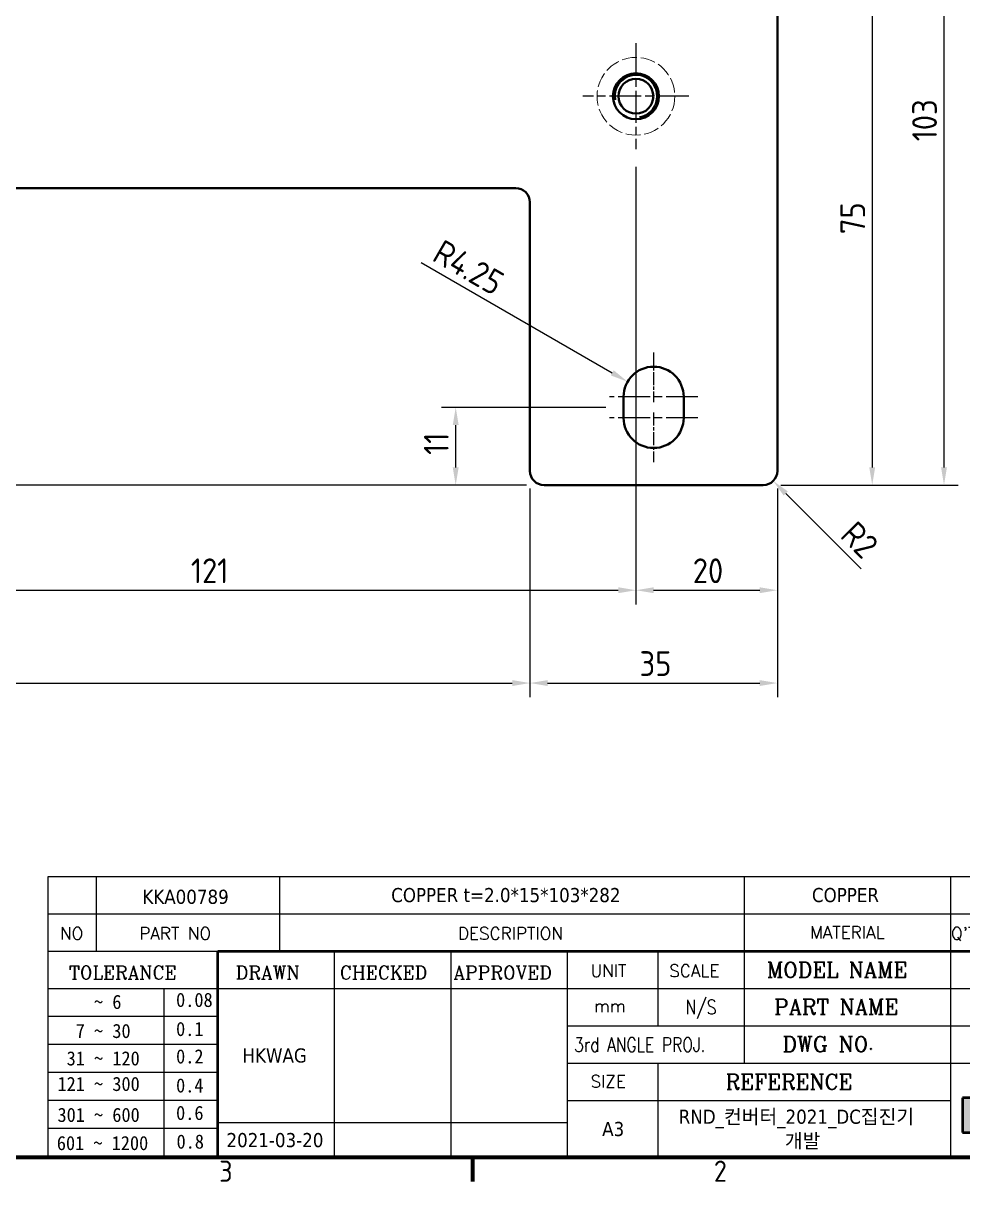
# Model space of a CAD drawing. Header units: millimetres. Extents: x 0 to 420, y 0 to 297.
# Drawn here: x 216.4 to 349.3, y 6.6 to 170.5 of the extents above; entities that cross this region are included whole.
import ezdxf
from ezdxf.enums import TextEntityAlignment as Align

# ---------------------------------------------------------------- set-up
doc = ezdxf.new("R2010")
doc.units = ezdxf.units.MM
doc.linetypes.add('CHAIN', pattern=[0.35429999999999995, 0.2362, -0.0295, 0.0591, -0.0295])
doc.linetypes.add('DASHED', pattern=[0.2067, 0.1654, -0.0413])
doc.layers.get('0').update_dxf_attribs({"color": 3, "lineweight": 25})
for name, color, linetype, lineweight in [('가려진 것(ISO)', 2, 'DASHED', 18), ('가시적인 것(ISO)', 3, 'Continuous', 40), ('가시적인 좁은 것(ISO)', 3, 'Continuous', 35), ('경계(ISO)', 7, 'Continuous', 70), ('제목(ISO)', 7, 'Continuous', 50), ('중심 표식(ISO)', 1, 'Continuous', 25), ('치수(ISO)', 7, 'Continuous', 25)]:
    doc.layers.add(name, color=color, linetype=linetype, lineweight=lineweight)
doc.styles.add('HAN_291', font='')
doc.styles.add('RC_284', font='ROMANC.shx')
doc.styles.add('RC_287', font='ROMANC.shx')
doc.styles.add('RC_292', font='ROMANC.shx')
doc.styles.add('문자 텍스트_M2B', font='isocp.shx')
doc.styles.add('치수 텍스트_PSTEK_POSCO', font='isocp.shx')
doc.styles.add('텍스트 스타일198', font='tahoma.ttf')
doc.styles.add('텍스트 스타일333', font='ROMANC.shx', dxfattribs={"width": 0.800000011920929})
doc.styles.get('HAN_291').set_extended_font_data('GulimChe')
doc.dimstyles.new('치수_PSTEK_POSCO', dxfattribs={"dimtxt": 3.5, "dimasz": 2.5, "dimexe": 2, "dimexo": 2.5, "dimgap": 1, "dimtad": 1, "dimrnd": 1e-08, "dimdsep": 46, "dimtxsty": '치수 텍스트_PSTEK_POSCO', "dimcen": 0.09, "dimdle": 10, "dimclrd": 7, "dimclre": 7, "dimclrt": 2, "dimadec": 1, "dimazin": 2, "dimtfac": 1, "dimtmove": 0, "dimatfit": 3, "dimfxl": 0, "dimtolj": 1, "dimlwd": -1, "dimlwe": -1, "dimarcsym": 0})

# ---------------------------------------------------------------- blocks, each defined once
blk = doc.blocks.new('경계 Default Border')
at = {"layer": '경계(ISO)'}
blk.add_line((280, 10), (280, 6.599999666213989), dxfattribs=at)
at = {"layer": '경계(ISO)', "flags": 128}
blk.add_lwpolyline([(10, 10), (10, 287.0000076293945), (410, 287.0000076293945), (410, 10), (10, 10)], dxfattribs=at)
at = {"layer": '경계(ISO)', "color": 2, "char_height": 3.00000011920929, "attachment_point": 7, "style": '문자 텍스트_M2B'}
for s, insert in [('3', (244.1685395229535, 6.57139439638704)), ('2', (314.127739416884, 6.57139439638704))]:
    blk.add_mtext(s, dxfattribs=dict(at, insert=insert))
blk = doc.blocks.new('제목 블록 PSTEK')
h = blk.add_hatch(color=1)
edge = h.paths.add_edge_path(flags=0)
edge.add_line((314.2242174273352, 19.60711530335299), (314.2242174273352, 17.00126995915134))
edge.add_line((314.2242174273352, 17.00126995915134), (314.3485873187598, 17.00126995915134))
edge.add_arc((314.3485873187598, 17.6527312952023), 0.6514613360509371, 270, 360)
edge.add_line((315.0000486548106, 17.6527312952023), (315.0000486548106, 18.95565396730211))
edge.add_arc((314.3485873187598, 18.95565396730212), 0.6514613360508712, 0, 90)
edge.add_line((314.3485873187598, 19.60711530335299), (314.2242174273352, 19.60711530335299))
edge = h.paths.add_edge_path()
edge.add_arc((314.9847713324306, 18.28938669179658), 1.969189947606664, 269.9999999999959, 450)
edge.add_line((314.9847713324306, 20.25857663940318), (311.7664314776902, 20.25857663940324))
edge.add_line((311.7664314776902, 20.25857663940324), (311.7664314776902, 15.3430047401139))
edge.add_line((311.7664314776902, 15.3430047401139), (314.2242174273352, 15.3430047401139))
edge.add_line((314.2242174273352, 15.3430047401139), (314.2242174273352, 16.32019674418991))
edge.add_line((314.2242174273352, 16.32019674418991), (314.9847713324307, 16.32019674418991))
at = {"color": 180}
for p, q in [((182.475792979055, 11.79100474011392), (182.4757929790549, 51.56524660363496)), ((182.4757929790549, 51.56524660363496), (372.4757929537551, 51.56524660363496)), ((189.2651435055721, 51.56524660363496), (189.2651435055722, 41.00524660363494)), ((215.2152739891528, 41.00524660363494), (215.2152739891528, 51.56524660363496)), ((280.8758854511282, 51.56524660363496), (280.8758854511282, 41.00524660363494)), ((310.0881549537552, 51.56524660363496), (310.0881549537553, 41.00524660363494)), ((182.475792979055, 46.2852466036349), (372.4757929537551, 46.28524660363492)), ((182.475792979055, 41.00524660363493), (206.451475290024, 41.00524660363493)), ((222.9401812389276, 11.79100474011392), (222.9401812389276, 41.00524660363494)), ((239.4288871878316, 11.79100474011392), (239.4288871878316, 41.00524660363494)), ((255.9175931367356, 11.79100474011392), (255.9175931367356, 41.00524660363494)), ((268.6918866058747, 41.00524660363494), (268.6918866058747, 30.44524660363498)), ((280.8758854511282, 41.00524660363494), (280.8758854511282, 25.16524660363502)), ((310.088154953755, 41.00524660363494), (310.088154953755, 11.79100474011392)), ((182.475792979055, 35.72524660363497), (206.451475290024, 35.72524660363497)), ((198.8621818849491, 12.02524660363491), (198.8621818849491, 35.72524660363497)), ((206.451475290024, 35.72524660363497), (372.4757929537551, 35.72524660363497)), ((182.475792979055, 31.77524660363492), (206.451475290024, 31.77524660363492)), ((255.917593136736, 30.44524660363498), (372.4757929537552, 30.44524660363501)), ((182.475792979055, 27.82524660363487), (206.451475290024, 27.82524660363487)), ((255.9175931367359, 25.16524660363502), (372.4757929537552, 25.165246603635)), ((268.6918866058744, 25.16524660363502), (268.6918866058744, 11.79100474011392)), ((182.475792979055, 23.87524660363505), (206.451475290024, 23.87524660363505)), ((182.475792979055, 19.92524660363478), (206.451475290024, 19.92524660363478)), ((255.9175931367359, 19.88524660363481), (310.0881549537553, 19.88524660363481)), ((206.451475290024, 16.74100474011396), (255.9175931367359, 16.74100474011396)), ((182.475792979055, 15.97524660363496), (206.451475290024, 15.97524660363496)), ((182.475792979055, 11.79100474011392), (372.4757929537551, 11.79100474011389))]:
    blk.add_line(p, q, dxfattribs=at)
at = {"color": 7, "lineweight": 50}
for p, q in [((206.4514752900237, 11.79100474011392), (206.4514752900237, 41.00524660363494)), ((206.451475290024, 41.00524660363494), (372.4757929537551, 41.00524660363496))]:
    blk.add_line(p, q, dxfattribs=at)
at = {"color": 7}
for p, q in [((311.7664314776902, 20.25900474011391), (311.7664314776902, 15.34300474011391)), ((314.9847713324309, 20.25857663940324), (311.7664314776902, 20.25857663940324)), ((314.9847713324309, 20.25857663940324), (311.7664314776902, 20.25857663940324)), ((311.7664314776902, 20.25857663940324), (311.7664314776902, 15.3430047401139)), ((311.7664314776902, 15.3430047401139), (314.2242174273352, 15.3430047401139)), ((311.7664314776902, 15.3430047401139), (314.2242174273352, 15.3430047401139))]:
    blk.add_line(p, q, dxfattribs=at)
at = {"color": 1}
for p, q in [((314.9847713324309, 20.25857663940324), (311.7664314776902, 20.25857663940324)), ((311.7664314776902, 20.25857663940324), (311.7664314776902, 15.3430047401139)), ((311.7664314776902, 15.3430047401139), (314.2242174273352, 15.3430047401139))]:
    blk.add_line(p, q, dxfattribs=at)
at = {"layer": '제목(ISO)', "lineweight": 18}
blk.add_line((182.475792979055, 35.72500474011393), (182.475792979055, 11.79100474011392), dxfattribs=at)
at = {"layer": '제목(ISO)'}
for p, q in [((314.9847713324306, 20.25857663940324), (311.7664314776902, 20.25857663940324)), ((311.7664314776902, 20.25857663940324), (311.7664314776902, 15.3430047401139)), ((311.7664314776902, 15.3430047401139), (314.2242174273352, 15.3430047401139))]:
    blk.add_line(p, q, dxfattribs=at)
at = {"color": 2}
for s, height, style, p in [('NO', 1.742399930953979, 'RC_284', (184.135398793432, 42.62317362549192)), ('PART NO', 1.742399930953979, 'RC_284', (195.3359407378685, 42.62317362549192)), ('DESCRIPTION', 1.742399930953979, 'RC_284', (240.4025565652523, 42.62317362549192)), ("Q'TY", 1.742399930953979, 'RC_284', (310.1440786515383, 42.62317362549192)), ('MODEL NAME', 2.178000062704086, 'RC_292', (284.096330289083, 37.25462520371384)), (' TOLERANCE', 1.899999976158142, 'RC_287', (184.0872874387979, 37.00893196870329)), ('DRAWN', 1.899999976158142, 'RC_287', (208.9766620976279, 37.00893196870329)), ('CHECKED', 1.899999976158142, 'RC_287', (223.6856844514997, 37.00893196870329)), ('APPROVED', 1.899999976158142, 'RC_287', (239.7795453577791, 37.00893196870329)), ('UNIT', 1.742399930953979, 'RC_284', (259.1652673287452, 37.34317362549218)), ('SCALE', 1.742399930953979, 'RC_284', (270.2934779252897, 37.34317362549218)), ('    ~ 6', 2.000000029802322, 'HAN_291', (183.7721304966814, 32.8176515608431)), ('0.08', 2.000000029802322, 'HAN_291', (200.5467345600617, 33.09873600004101)), ('mm', 1.742399930953979, 'RC_284', (259.6505418159997, 32.3543089683787)), ('PART NAME', 2.178000062704086, 'RC_292', (285.1416959765849, 32.03045329421792)), ('  7 ~ 30', 2.000000029802322, 'HAN_291', (183.7721304966814, 28.70538114822415)), ('0.1', 2.000000029802322, 'HAN_291', (200.5467345600617, 28.98646558742206)), (' DWG NO.', 2.178000062704086, 'RC_292', (284.8124284083233, 26.75045329421772)), (' 31 ~ 120', 2.000000029802322, 'HAN_291', (183.7721304966814, 24.82628181916237)), ('0.2', 2.000000029802322, 'HAN_291', (200.5467345600617, 25.10736625836028)), ('121 ~ 300', 2.000000029802322, 'HAN_291', (183.7721304966814, 21.21401206133254)), ('0.4', 2.000000029802322, 'HAN_291', (200.5467345600617, 20.99509650053045)), ('SIZE', 1.742399930953979, 'RC_284', (259.1652673287452, 21.69497768947366)), ('REFERENCE', 2.178000062704086, 'RC_292', (278.2741065029841, 21.43214925458022)), ('301 ~ 600', 2.000000029802322, 'HAN_291', (183.7721304966814, 16.83491273227077)), ('0.6', 2.000000029802322, 'HAN_291', (200.5467345600617, 17.11599717146868)), ('601 ~ 1200', 2.000000029802322, 'HAN_291', (183.6802025156883, 12.84759660881125)), ('0.8', 2.000000029802322, 'HAN_291', (200.6097246063884, 13.05732192299702))]:
    blk.add_text(s, height=height, dxfattribs=dict(at, style=style)).set_placement(p)
at = {"color": 2, "style": 'RC_284'}
blk.add_text('MATERIAL', height=1.742399930953979, dxfattribs=at).set_placement((295.4820202024417, 43.64524660363492), align=Align.MIDDLE_CENTER)
at = {"color": 7, "style": '텍스트 스타일333', "width": 0.7999999523162842}
blk.add_text('N/S', height=2.000000029802322, dxfattribs=at).set_placement((274.7838860285014, 33.08524660363496), align=Align.MIDDLE_CENTER)
at = {"color": 2, "style": '텍스트 스타일333', "width": 0.7999999523162842}
blk.add_text('3rd ANGLE PROJ.', height=2.000000029802322, dxfattribs=at).set_placement((256.8430306642954, 26.76148381654429))
at = {"layer": '제목(ISO)', "style": '텍스트 스타일198'}
for tag, p in [('부품_번호_001', (195.7776124018631, 47.68004260673702)), ('설명_001', (230.9664785510721, 47.92245856837096)), ('재질_001', (290.4746326517839, 47.92524659519488)), ("3._Q'TY_001", (312.7051684940307, 47.92188863680521)), ('질량\\P3;_001', (350.3046145979153, 48.1643332325385)), ('1._MODEL_NAME_001', (328.0471947388506, 37.34308406982311)), ('제목_001', (335.8143427205088, 32.12402853706239)), ('부품_번호_001', (334.4368526550949, 26.8052465951949)), ('설계자_001', (209.9396160013646, 25.23446884679021)), ('프로젝트_001', (271.6304945365308, 16.57270180080504)), ('시트_크기_001', (260.807090429518, 14.83812566343425)), ('작성_날짜_001', (207.6723224966676, 13.26600473167383)), ('프로젝트_002', (286.6403537393983, 13.14882256215354))]:
    blk.add_attdef(tag, p, '', height=2.000000029802322, dxfattribs=at)
for tag, p in [('4._COLOR', (327.6805273250926, 48.92524660363493)), ('점검자', (231.1845342133799, 26.23312567187446)), ('엔지니어링_승인자', (247.673240162284, 26.23312567187446)), ('점검_날짜', (231.1845342133799, 14.26600474011394)), ('엔지니어링_승인_날짜', (247.6732401622839, 14.26600474011394))]:
    blk.add_attdef(tag, text='', height=2.000000029802322, dxfattribs=at).set_placement(p, align=Align.MIDDLE_CENTER)
blk = doc.blocks.new('*D34')
at = {"layer": 'Defpoints', "color": 0, "transparency": 16777216}
for p in [(43.10793318439551, 147.1208713539245), (33.10793318439548, 105.1208713539245), (290.1079331843955, 105.1208713539245)]:
    blk.add_point(p, dxfattribs=at)
at = {"layer": '치수(ISO)', "color": 7, "transparency": 16777216}
for p, q in [((40.60793318439551, 147.1208713539245), (31.1079331843955, 147.1208713539245)), ((33.1079331843955, 144.6208713539245), (33.10793318439548, 107.6208713539245)), ((287.6079331843955, 105.1208713539245), (31.10793318439547, 105.1208713539245))]:
    blk.add_line(p, q, dxfattribs=at)
for points in [[(32.69126651772883, 144.6208713539245), (33.52459985106216, 144.6208713539245), (33.1079331843955, 147.1208713539245)], [(32.69126651772882, 107.6208713539245), (33.52459985106215, 107.6208713539245), (33.10793318439548, 105.1208713539245)]]:
    blk.add_solid(points, dxfattribs=at)
at = {"layer": '치수(ISO)', "color": 2, "transparency": 16777216, "insert": (30.35758869620649, 123.9157680074677), "char_height": 3.5, "attachment_point": 4, "rotation": 90, "style": '치수 텍스트_PSTEK_POSCO'}
blk.add_mtext('\\A1;42', dxfattribs=at)
blk = doc.blocks.new('*D36')
at = {"layer": 'Defpoints', "color": 0, "transparency": 16777216}
for p in [(321.1079331843956, 180.1208713539244), (321.1079331843956, 105.1208713539244), (336.5238148229041, 105.1208713539244)]:
    blk.add_point(p, dxfattribs=at)
at = {"layer": '치수(ISO)', "color": 7, "transparency": 16777216}
for p, q in [((323.6079331843956, 180.1208713539244), (338.5238148229042, 180.1208713539244)), ((336.5238148229042, 177.6208713539244), (336.5238148229041, 107.6208713539244)), ((323.6079331843956, 105.1208713539244), (338.5238148229041, 105.1208713539244))]:
    blk.add_line(p, q, dxfattribs=at)
for points in [[(336.1071481562375, 177.6208713539244), (336.9404814895709, 177.6208713539244), (336.5238148229042, 180.1208713539244)], [(336.1071481562374, 107.6208713539244), (336.9404814895708, 107.6208713539244), (336.5238148229041, 105.1208713539244)]]:
    blk.add_solid(points, dxfattribs=at)
at = {"layer": '치수(ISO)', "color": 2, "transparency": 16777216, "insert": (333.7738148229041, 140.6233839805091), "char_height": 3.5, "attachment_point": 4, "rotation": 90, "style": '치수 텍스트_PSTEK_POSCO'}
blk.add_mtext('\\A1;75', dxfattribs=at)
blk = doc.blocks.new('*D37')
at = {"layer": 'Defpoints', "color": 0, "transparency": 16777216}
for p in [(277.615585403303, 116.1208713539245), (301.3579331843955, 116.1208713539244), (290.1079331843955, 105.1208713539245)]:
    blk.add_point(p, dxfattribs=at)
at = {"layer": '치수(ISO)', "color": 7, "transparency": 16777216}
for p, q in [((298.8579331843955, 116.1208713539244), (275.615585403303, 116.1208713539245)), ((277.615585403303, 107.6208713539245), (277.615585403303, 113.6208713539245)), ((287.6079331843955, 105.1208713539245), (275.615585403303, 105.1208713539245))]:
    blk.add_line(p, q, dxfattribs=at)
for points in [[(277.1989187366363, 113.6208713539245), (278.0322520699697, 113.6208713539245), (277.615585403303, 116.1208713539245)], [(277.1989187366363, 107.6208713539245), (278.0322520699697, 107.6208713539245), (277.615585403303, 105.1208713539245)]]:
    blk.add_solid(points, dxfattribs=at)
at = {"layer": '치수(ISO)', "color": 2, "transparency": 16777216, "insert": (274.865585403303, 109.3958713539245), "char_height": 3.5, "attachment_point": 4, "rotation": 90, "style": '치수 텍스트_PSTEK_POSCO'}
blk.add_mtext('\\A1;11', dxfattribs=at)
blk = doc.blocks.new('*D40')
at = {"layer": 'Defpoints', "color": 0, "transparency": 16777216}
for p in [(182.1079331843956, 152.6208713539245), (303.1079331843956, 152.6208713539245), (303.1079331843956, 90.25150891369897)]:
    blk.add_point(p, dxfattribs=at)
at = {"layer": '치수(ISO)', "color": 7, "transparency": 16777216}
for p, q in [((182.1079331843956, 150.1208713539245), (182.1079331843956, 88.25150891369897)), ((303.1079331843956, 150.1208713539245), (303.1079331843956, 88.25150891369897)), ((184.6079331843956, 90.25150891369897), (300.6079331843956, 90.25150891369897))]:
    blk.add_line(p, q, dxfattribs=at)
for points in [[(184.6079331843956, 90.66817558036564), (184.6079331843956, 89.8348422470323), (182.1079331843956, 90.25150891369897)], [(300.6079331843956, 90.66817558036564), (300.6079331843956, 89.8348422470323), (303.1079331843956, 90.25150891369897)]]:
    blk.add_solid(points, dxfattribs=at)
at = {"layer": '치수(ISO)', "color": 2, "transparency": 16777216, "insert": (240.1679331843956, 93.00185340188794), "char_height": 3.5, "attachment_point": 4, "style": '치수 텍스트_PSTEK_POSCO'}
blk.add_mtext('\\A1;121', dxfattribs=at)
blk = doc.blocks.new('*D41')
at = {"layer": 'Defpoints', "color": 0, "transparency": 16777216}
for p in [(303.1079331843956, 152.6208713539245), (323.1079331843956, 107.1208713539244), (323.1079331843956, 90.25150891369897)]:
    blk.add_point(p, dxfattribs=at)
at = {"layer": '치수(ISO)', "color": 7, "transparency": 16777216}
for p, q in [((303.1079331843956, 150.1208713539245), (303.1079331843956, 88.25150891369897)), ((323.1079331843956, 104.6208713539244), (323.1079331843956, 88.25150891369897)), ((305.6079331843956, 90.25150891369897), (320.6079331843956, 90.25150891369897))]:
    blk.add_line(p, q, dxfattribs=at)
for points in [[(305.6079331843956, 90.66817558036564), (305.6079331843956, 89.8348422470323), (303.1079331843956, 90.25150891369897)], [(320.6079331843956, 90.66817558036564), (320.6079331843956, 89.8348422470323), (323.1079331843956, 90.25150891369897)]]:
    blk.add_solid(points, dxfattribs=at)
at = {"layer": '치수(ISO)', "color": 2, "transparency": 16777216, "insert": (311.1471162552618, 93.00185340188794), "char_height": 3.5, "attachment_point": 4, "style": '치수 텍스트_PSTEK_POSCO'}
blk.add_mtext('\\A1;20', dxfattribs=at)
blk = doc.blocks.new('*D43')
at = {"layer": 'Defpoints', "color": 0, "transparency": 16777216}
for p in [(244.1079331843955, 208.1208713539245), (321.1079331843956, 105.1208713539244), (346.6731843278004, 105.1208713539244)]:
    blk.add_point(p, dxfattribs=at)
at = {"layer": '치수(ISO)', "color": 7, "transparency": 16777216}
for p, q in [((246.6079331843955, 208.1208713539245), (348.6731843278004, 208.1208713539244)), ((346.6731843278004, 205.6208713539244), (346.6731843278004, 107.6208713539244)), ((323.6079331843956, 105.1208713539244), (348.6731843278004, 105.1208713539244))]:
    blk.add_line(p, q, dxfattribs=at)
for points in [[(346.2565176611337, 205.6208713539244), (347.0898509944671, 205.6208713539244), (346.6731843278004, 208.1208713539244)], [(346.2565176611337, 107.6208713539244), (347.089850994467, 107.6208713539244), (346.6731843278004, 105.1208713539244)]]:
    blk.add_solid(points, dxfattribs=at)
at = {"layer": '치수(ISO)', "color": 2, "transparency": 16777216, "insert": (343.9231843278004, 153.7483839805091), "char_height": 3.5, "attachment_point": 4, "rotation": 90, "style": '치수 텍스트_PSTEK_POSCO'}
blk.add_mtext('\\A1;103', dxfattribs=at)
blk = doc.blocks.new('*D47')
at = {"layer": 'Defpoints', "color": 0, "transparency": 16777216}
for p in [(301.9273252183116, 119.745871353924), (305.6079331843955, 117.6208713539244)]:
    blk.add_point(p, dxfattribs=at)
at = {"layer": '치수(ISO)', "color": 7, "transparency": 16777216}
blk.add_line((272.724446071901, 136.6061614902128), (299.7622617088504, 120.9958713539238), dxfattribs=at)
blk.add_solid([(299.9705950421837, 121.3567152721673), (299.5539283755171, 120.6350274356803), (301.9273252183116, 119.745871353924)], dxfattribs=at)
at = {"layer": '치수(ISO)', "color": 2, "transparency": 16777216, "insert": (274.9656437197798, 138.4880296861432), "char_height": 3.5, "attachment_point": 4, "rotation": 330.00000000000506, "style": '치수 텍스트_PSTEK_POSCO'}
blk.add_mtext('\\A1;R4.25', dxfattribs=at)
blk = doc.blocks.new('*D48')
at = {"layer": 'Defpoints', "color": 0, "transparency": 16777216}
for p in [(41.10793318439551, 149.1208713539245), (288.1079331843956, 107.1208713539244), (288.1079331843956, 77.12087135392444)]:
    blk.add_point(p, dxfattribs=at)
at = {"layer": '치수(ISO)', "color": 7, "transparency": 16777216}
for p, q in [((41.10793318439551, 146.6208713539245), (41.10793318439551, 75.12087135392444)), ((288.1079331843956, 104.6208713539244), (288.1079331843956, 75.12087135392444)), ((43.60793318439551, 77.12087135392444), (285.6079331843956, 77.12087135392444))]:
    blk.add_line(p, q, dxfattribs=at)
for points in [[(43.60793318439551, 77.53753802059111), (43.60793318439551, 76.70420468725777), (41.10793318439551, 77.12087135392444)], [(285.6079331843956, 77.53753802059111), (285.6079331843956, 76.70420468725777), (288.1079331843956, 77.12087135392444)]]:
    blk.add_solid(points, dxfattribs=at)
at = {"layer": '치수(ISO)', "color": 2, "transparency": 16777216, "insert": (161.2284942080176, 79.87121584211341), "char_height": 3.5, "attachment_point": 4, "style": '치수 텍스트_PSTEK_POSCO'}
blk.add_mtext('\\A1;247', dxfattribs=at)
blk = doc.blocks.new('*D49')
at = {"layer": 'Defpoints', "color": 0, "transparency": 16777216}
for p in [(288.1079331843956, 107.1208713539244), (323.1079331843956, 107.1208713539244), (323.1079331843956, 77.12087135392444)]:
    blk.add_point(p, dxfattribs=at)
at = {"layer": '치수(ISO)', "color": 7, "transparency": 16777216}
for p, q in [((288.1079331843956, 104.6208713539244), (288.1079331843956, 75.12087135392444)), ((323.1079331843956, 104.6208713539244), (323.1079331843956, 75.12087135392444)), ((290.6079331843956, 77.12087135392444), (320.6079331843956, 77.12087135392444))]:
    blk.add_line(p, q, dxfattribs=at)
for points in [[(290.6079331843956, 77.53753802059111), (290.6079331843956, 76.70420468725777), (288.1079331843956, 77.12087135392444)], [(320.6079331843956, 77.53753802059111), (320.6079331843956, 76.70420468725777), (323.1079331843956, 77.12087135392444)]]:
    blk.add_solid(points, dxfattribs=at)
at = {"layer": '치수(ISO)', "color": 2, "transparency": 16777216, "insert": (303.6204458109803, 79.87087135392444), "char_height": 3.5, "attachment_point": 4, "style": '치수 텍스트_PSTEK_POSCO'}
blk.add_mtext('\\A1;35', dxfattribs=at)
blk = doc.blocks.new('*D50')
at = {"layer": 'Defpoints', "color": 0, "transparency": 16777216}
for p in [(321.1079331843953, 107.1208713539244), (322.5221467467685, 105.7066577915517)]:
    blk.add_point(p, dxfattribs=at)
at = {"layer": '치수(ISO)', "color": 7, "transparency": 16777216}
blk.add_line((334.9380088173773, 93.29079572094719), (324.2899136997352, 103.9388908385856), dxfattribs=at)
blk.add_solid([(324.5845415252295, 104.2335186640801), (323.9952858742408, 103.6442630130912), (322.5221467467685, 105.7066577915517)], dxfattribs=at)
at = {"layer": '치수(ISO)', "color": 2, "transparency": 16777216, "insert": (333.0572022153938, 99.06117679932426), "char_height": 3.5, "attachment_point": 4, "rotation": 315.00000000000983, "style": '치수 텍스트_PSTEK_POSCO'}
blk.add_mtext('\\A1;R2', dxfattribs=at)

msp = doc.modelspace()

# ---------------------------------------------------------------- linework, layer by layer
at = {"layer": '가려진 것(ISO)', "ltscale": 12.8605260848999}
msp.add_circle((303.1079331843955, 160.1208713539245), 5.499999999999999, dxfattribs=at)
at = {"layer": '가시적인 것(ISO)'}
for p, q in [((323.1079331843955, 107.1208713539244), (323.1079331843955, 178.1208713539244)), ((43.10793318439549, 147.1208713539245), (286.1079331843956, 147.1208713539245)), ((288.1079331843955, 145.1208713539245), (288.1079331843956, 107.1208713539244)), ((301.3579331843955, 114.6208713539244), (301.3579331843955, 117.6208713539245)), ((309.8579331843956, 117.6208713539245), (309.8579331843955, 114.6208713539244)), ((290.1079331843955, 105.1208713539245), (321.1079331843956, 105.1208713539244))]:
    msp.add_line(p, q, dxfattribs=at)
for radius in [3.25, 2.4585]:
    msp.add_circle((303.1079331843955, 160.1208713539245), radius, dxfattribs=at)
for centre, radius, start, end in [((286.1079331843955, 145.1208713539245), 1.999999999999993, 0, 90), ((305.6079331843956, 117.6208713539244), 4.250000000000007, 0, 180), ((305.6079331843956, 114.6208713539244), 4.250000000000007, 180, 0), ((290.1079331843955, 107.1208713539244), 1.999999999999984, 180, 270), ((321.1079331843956, 107.1208713539245), 2.000000000000011, 270, 0)]:
    msp.add_arc(centre, radius, start, end, dxfattribs=at)
at = {"layer": '가시적인 좁은 것(ISO)'}
msp.add_arc((303.1079331843956, 160.1208713539245), 3, 280.0000000000488, 189.9999999999977, dxfattribs=at)
at = {"layer": '중심 표식(ISO)', "linetype": 'CHAIN', "ltscale": 19.05165100097656}
for p, q in [((303.1079331843956, 167.6208713539245), (303.1079331843956, 152.6208713539245)), ((310.6079331843956, 160.1208713539245), (295.6079331843956, 160.1208713539245)), ((311.8579331843956, 117.6208713539244), (299.3579331843956, 117.6208713539244)), ((311.8579331843956, 114.6208713539244), (299.3579331843956, 114.6208713539244))]:
    msp.add_line(p, q, dxfattribs=at)
at = {"layer": '중심 표식(ISO)', "linetype": 'CHAIN', "ltscale": 7.778351783752441}
for p, q in [((305.6079331843956, 123.8708713539244), (305.6079331843956, 116.8708713539244)), ((305.6079331843956, 115.3708713539244), (305.6079331843956, 108.3708713539244))]:
    msp.add_line(p, q, dxfattribs=at)

# ---------------------------------------------------------------- block references
msp.add_blockref('경계 Default Border', (0, 0))
ref = msp.add_blockref('제목 블록 PSTEK', (37.52420704624484, -1.791004740113895))
ref.add_attrib('설계자_001', 'HKWAG', (247.4638230476094, 23.44346410667632), dxfattribs={"layer": '제목(ISO)', "height": 2.000000029802322, "style": '텍스트 스타일198'})
ref.add_attrib('프로젝트_001', 'RND_컨버터_2021_DC집진기', (309.1547015827755, 14.78169706069115), dxfattribs={"layer": '제목(ISO)', "height": 2.000000029802322, "style": '텍스트 스타일198'})
ref.add_attrib('시트_크기_001', 'A3', (298.3312974757628, 13.04712092332036), dxfattribs={"layer": '제목(ISO)', "height": 2.000000029802322, "style": '텍스트 스타일198'})
ref.add_attrib('작성_날짜_001', '2021-03-20', (245.1965295429124, 11.47499999155994), dxfattribs={"layer": '제목(ISO)', "height": 2.000000029802322, "style": '텍스트 스타일198'})
ref.add_attrib('재질_001', 'COPPER', (327.9988396980288, 46.13424185508099), dxfattribs={"layer": '제목(ISO)', "height": 2.000000029802322, "style": '텍스트 스타일198'})
ref.add_attrib('설명_001', 'COPPER t=2.0*15*103*282', (268.490685597317, 46.13145382825707), dxfattribs={"layer": '제목(ISO)', "height": 2.000000029802322, "style": '텍스트 스타일198'})
ref.add_attrib('부품_번호_001', 'KKA00789', (233.3018194481079, 45.88903786662313), dxfattribs={"layer": '제목(ISO)', "height": 2.000000029802322, "style": '텍스트 스타일198'})
ref.add_attrib('프로젝트_002', '개발', (324.1645607856431, 11.35781782203964), dxfattribs={"layer": '제목(ISO)', "height": 2.000000029802322, "style": '텍스트 스타일198'})

# ---------------------------------------------------------------- dimensions: what is measured, and where the dimension line sits
at = {"layer": '치수(ISO)', "color": 7}
for base, p1, p2, angle, picture, middle in [((346.6731843278004, 105.1208713539244), (244.1079331843955, 208.1208713539245), (321.1079331843956, 105.1208713539244), 90, '*D43', (346.6731843278004, 156.6208713539244)), ((336.5238148229041, 105.1208713539244), (321.1079331843956, 180.1208713539244), (321.1079331843956, 105.1208713539244), 90, '*D36', (336.5238148229041, 142.6208713539244)), ((303.1079331843956, 90.25150891369897), (182.1079331843956, 152.6208713539245), (303.1079331843956, 152.6208713539245), 180, '*D40', (242.6179331843956, 90.25150891369897)), ((323.1079331843956, 90.25150891369897), (303.1079331843956, 152.6208713539245), (323.1079331843956, 107.1208713539244), 180, '*D41', (313.1179331843956, 90.25150891369897)), ((288.1079331843956, 77.12087135392444), (41.10793318439551, 149.1208713539245), (288.1079331843956, 107.1208713539244), 180, '*D48', (164.5979331843955, 77.12087135392444)), ((33.10793318439548, 105.1208713539245), (43.10793318439551, 147.1208713539245), (290.1079331843955, 105.1208713539245), 270, '*D34', (33.10793318439547, 126.1208713539244)), ((277.615585403303, 116.1208713539245), (290.1079331843955, 105.1208713539245), (301.3579331843955, 116.1208713539244), 270, '*D37', (277.615585403303, 110.6208713539245)), ((323.1079331843956, 77.12087135392444), (288.1079331843956, 107.1208713539244), (323.1079331843956, 107.1208713539244), 180, '*D49', (305.6179331843956, 77.12087135392444))]:
    dim = msp.add_linear_dim(base=base, p1=p1, p2=p2, angle=angle, dimstyle='치수_PSTEK_POSCO', override={"dimdec": 2, "dimtp": 0, "dimtm": -0, "dimtdec": 2, "dimtofl": 0, "dimatfit": 1}, dxfattribs=at)
    dim.commit()
    dim.dimension.update_dxf_attribs({"geometry": picture, "text_midpoint": middle, "dimtype": 160})
for center, mpoint, picture, middle in [((305.6079331843955, 117.6208713539244), (301.9273252183116, 119.745871353924), '*D47', (278.1998807523853, 133.4449178035057)), ((321.1079331843953, 107.1208713539244), (322.5221467467685, 105.7066577915517), '*D50', (332.6716585066936, 95.55714603163003))]:
    dim = msp.add_radius_dim(center=center, mpoint=mpoint, dimstyle='치수_PSTEK_POSCO', override={"dimdec": 2, "dimcen": 0, "dimtp": 0, "dimtm": -0, "dimtdec": 2, "dimtofl": 0}, dxfattribs=at)
    dim.commit()
    dim.dimension.update_dxf_attribs({"geometry": picture, "text_midpoint": middle, "dimtype": 164})

doc.saveas('drawing.dxf')
